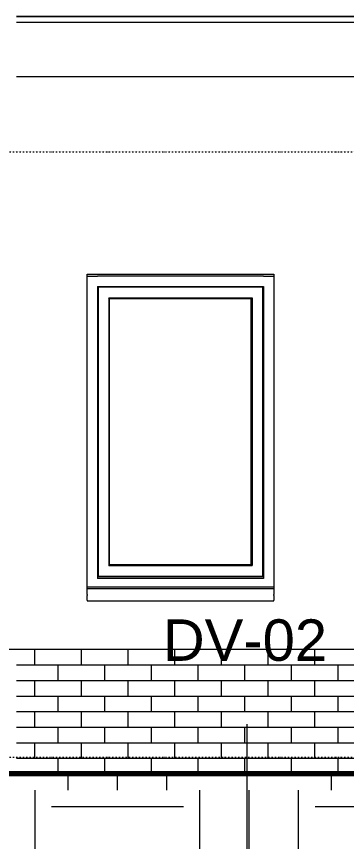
# Model space of a CAD drawing. Header units: millimetres. Extents: x -10099 to 7134, y -2994 to 10688.
# Drawn here: x 1264 to 2854, y -326 to 3652 of the extents above; entities that cross this region are included whole.
import ezdxf

# ---------------------------------------------------------------- set-up
doc = ezdxf.new("R2010")
doc.units = ezdxf.units.MM
doc.linetypes.add('Dash dot', pattern=[15.875, 6.35, -4.7625, 0, -4.7625])
for name, color, linetype, lineweight in [('A-FLOR-LEVL', 51, 'Continuous', 9), ('A-GENM', 13, 'Continuous', 9), ('A-ROOF', 132, 'Continuous', 9), ('A-ROOF-OTLN', 132, 'Continuous', 9), ('A-WALL', 113, 'Continuous', 9), ('A-WALL-PATT', 111, 'Continuous', 9), ('C-TOPO', 7, 'Continuous', 9), ('G-ANNO-SYMB', 111, 'Continuous', 9)]:
    doc.layers.add(name, color=color, linetype=linetype, lineweight=lineweight)
doc.styles.add('Arial_1', font='arial.ttf', dxfattribs={"height": 200})

# ---------------------------------------------------------------- blocks, each defined once
blk = doc.blocks.new('41_ISR_lb_vebo_waterslag_10_graden - WS60 160-1704642-Zuidgevel')
at = {"layer": 'A-GENM'}
for p, q in [((4083.7, 892.3), (3183.7, 892.3)), ((3183.7, 865.1), (3183.7, 867.7)), ((3183.7, 865.1), (3183.7, 860.1)), ((3183.7, 837.3), (3183.7, 860.1)), ((3183.7, 837.3), (3183.7, 834.3)), ((4083.7, 867.7), (4083.7, 865.1)), ((4083.7, 860.1), (4083.7, 865.1)), ((4083.7, 860.1), (4083.7, 837.3)), ((4083.7, 834.3), (4083.7, 837.3)), ((3183.7, 834.3), (4083.7, 834.3))]:
    blk.add_line(p, q, dxfattribs=at)
blk = doc.blocks.new('Detail View - gesloten pijl _ viewname _ sheetnumber-1753502-Zuidgevel')
at = {"layer": 'G-ANNO-SYMB'}
blk.add_line((-4002.5, 2712.5), (-4002.5, 2212.5), dxfattribs=at)

msp = doc.modelspace()

# ---------------------------------------------------------------- hatches: boundary and pattern name
at = {"layer": 'A-WALL-PATT'}
h = msp.add_hatch(dxfattribs=at)
h.set_pattern_fill('FP_1', color=256, style=0, pattern_type=2)
h.set_pattern_definition([(0, (4613.74, 0), (0, 75), []), (90, (4613.74, 0), (-112.5, 75), [75, -75])])
h.paths.add_polyline_path([(3755.9, 0), (4342.2, 0), (4342.2, 600), (1263.7, 600), (1263.7, 0), (3639.4, 0)])
h.paths.add_polyline_path([(4454.8, 0), (4563.7, 0), (4563.7, 600), (4432.2, 600), (4432.2, 0)])
at = {"layer": 'C-TOPO'}
h = msp.add_hatch(dxfattribs=at)
h.set_pattern_fill('FP_5', color=256, style=0, pattern_type=2)
h.set_pattern_definition([(0, (2067.44, 0), (635, 635), [635, -635]), (0, (2067.44, 238.1), (635, 635), [635, -635]), (0, (2067.44, 476.25), (635, 635), [635, -635]), (90, (2146.8, 555.6), (-635, 635), [635, -635]), (90, (2384.94, 555.6), (-635, 635), [635, -635]), (90, (2623.07, 555.6), (-635, 635), [635, -635])])
h.paths.add_polyline_path([(337.3, -2993.7), (3149.3, -2993.7), (3149.3, 0), (337.3, 0), (337.3, -1997.2)])

# ---------------------------------------------------------------- linework, layer by layer
at = {"layer": 'A-FLOR-LEVL', "linetype": 'Dash dot'}
for p, q in [((-8019.2, 3000), (6802.1, 3000)), ((-8019.2, 80), (6802.1, 80))]:
    msp.add_line(p, q, dxfattribs=at)
at = {"layer": 'A-GENM'}
for p, q in [((1603.7, 2400), (1653.7, 2400)), ((2453.7, 2400), (1653.7, 2400)), ((2453.7, 2400), (2503.7, 2400)), ((1653.7, 2350), (1653.7, 942)), ((1653.7, 2350), (2453.7, 2350)), ((2453.7, 2350), (2453.7, 942)), ((2450.7, 2347), (1656.7, 2347)), ((1656.7, 2347), (1656.7, 953.2)), ((2450.7, 953.2), (2450.7, 2347)), ((1708.3, 2295.4), (1708.3, 1004.8)), ((1708.3, 2295.4), (2399.1, 2295.4)), ((1712.7, 2291), (1708.3, 2295.4)), ((1712.7, 1009.2), (1712.7, 2291)), ((2394.7, 2291), (1712.7, 2291)), ((2394.7, 2291), (2399.1, 2295.4)), ((2394.7, 1009.2), (2394.7, 2291)), ((2399.1, 2295.4), (2399.1, 1004.8)), ((1708.3, 1004.8), (1712.7, 1009.2)), ((1708.3, 1004.8), (2399.1, 1004.8)), ((1712.7, 1009.2), (2394.7, 1009.2)), ((2399.1, 1004.8), (2394.7, 1009.2)), ((1670.7, 950.2), (1653.7, 950.2)), ((2453.7, 942), (1653.7, 942)), ((1656.7, 953.2), (2450.7, 953.2)), ((2453.7, 950.2), (1670.7, 950.2)), ((1653.7, 900), (1603.7, 900)), ((2503.7, 900), (1653.7, 900))]:
    msp.add_line(p, q, dxfattribs=at)
at = {"layer": 'A-ROOF'}
msp.add_line((1263.7, 3652.1), (5062.1, 3652.1), dxfattribs=at)
at = {"layer": 'A-ROOF-OTLN'}
for p, q in [((5062.1, 3651.6), (1263.7, 3651.6)), ((1263.7, 3624.5), (5062.1, 3624.5)), ((1263.7, 3362.1), (5062.1, 3362.1))]:
    msp.add_line(p, q, dxfattribs=at)
at = {"layer": 'A-WALL'}
for p, q in [((1603.7, 867.7), (1603.7, 2410)), ((1603.7, 2410), (2503.7, 2410)), ((2503.7, 2410), (2503.7, 867.7)), ((4342.2, 600), (442.2, 600))]:
    msp.add_line(p, q, dxfattribs=at)
at = {"layer": 'C-TOPO', "lineweight": 70}
for p, q in [((1293.8, 0), (337.3, 0)), ((2096.3, 0), (1293.8, 0)), ((3149.3, 0), (2096.3, 0))]:
    msp.add_line(p, q, dxfattribs=at)
at = {"layer": 'C-TOPO'}
for p, q in [((1293.8, 0), (337.3, 0)), ((2096.3, 0), (1293.8, 0)), ((3149.3, 0), (2096.3, 0))]:
    msp.add_line(p, q, dxfattribs=at)
at = {"layer": 'G-ANNO-SYMB'}
msp.add_line((2374, 240), (2374, -1124.8), dxfattribs=at)

# ---------------------------------------------------------------- block references
at = {"layer": 'A-GENM'}
msp.add_blockref('41_ISR_lb_vebo_waterslag_10_graden - WS60 160-1704642-Zuidgevel', (-1580, 0), dxfattribs=at)
at = {"layer": 'G-ANNO-SYMB'}
msp.add_blockref('Detail View - gesloten pijl _ viewname _ sheetnumber-1753502-Zuidgevel', (6376.5, -2472.5), dxfattribs=at)

# ---------------------------------------------------------------- texts
at = {"layer": 'G-ANNO-SYMB', "insert": (1969, 744.7), "char_height": 200, "width": 978.059, "attachment_point": 1, "style": 'Arial_1'}
msp.add_mtext('DV-02', dxfattribs=at)

doc.saveas('drawing.dxf')
